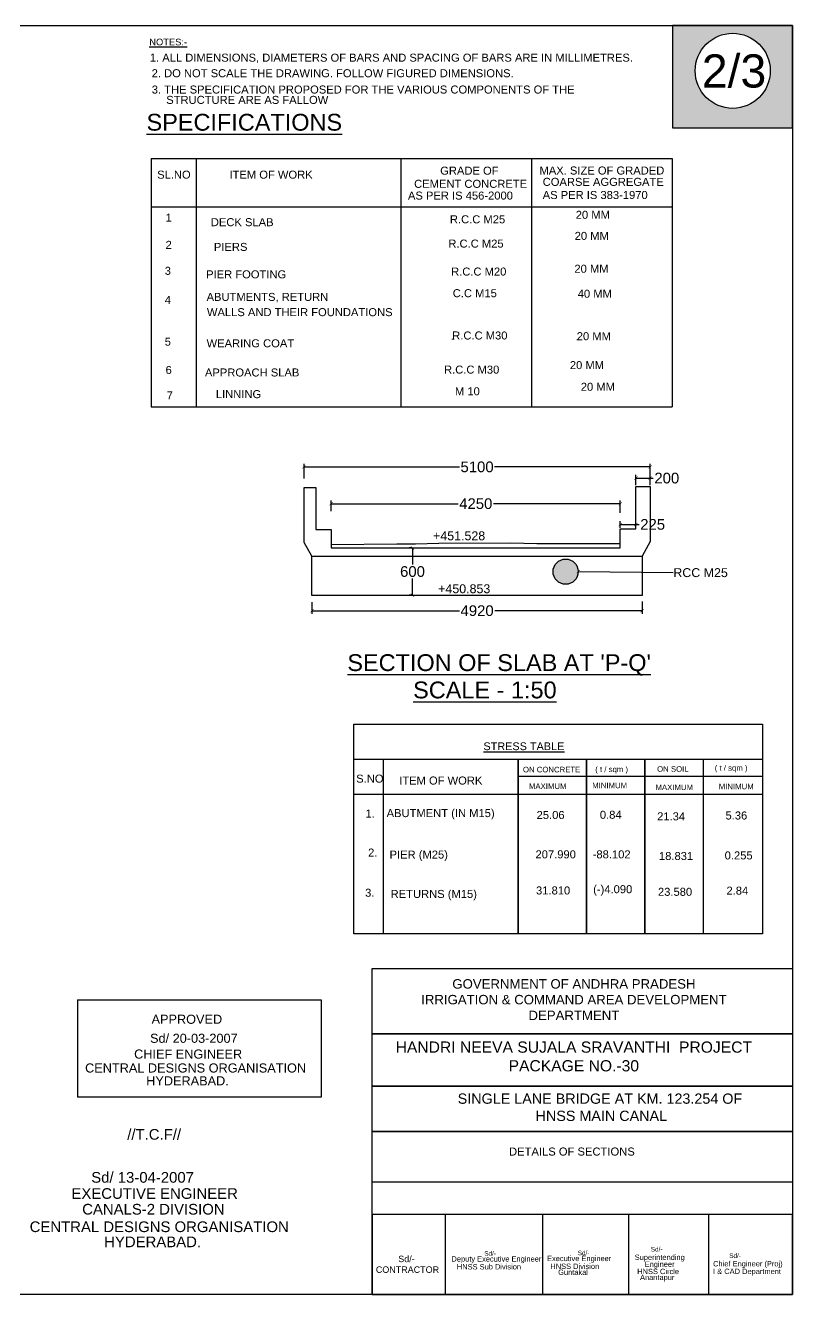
# Model space of a CAD drawing. Header units: inches. Extents: x 329 to 11487, y 252 to 10656.
# Drawn here: x 392.4 to 435.5, y 252.2 to 323.5 of the extents above; entities that cross this region are included whole.
import ezdxf

# ---------------------------------------------------------------- set-up
doc = ezdxf.new("R2010")
doc.units = ezdxf.units.IN
doc.header["$MEASUREMENT"] = 0
for name, color, linetype in [('DIMENSION', 255, 'Continuous'), ('DRAWING', 7, 'Continuous'), ('HATCH', 7, 'Continuous'), ('TEXT', 255, 'Continuous')]:
    doc.layers.add(name, color=color, linetype=linetype)
doc.styles.get("Standard").update_dxf_attribs({"font": 'arial.ttf'})
doc.dimstyles.new('dig', dxfattribs={"dimtxt": 0.3125, "dimasz": 0.18, "dimexe": 0.18, "dimexo": 0.0625, "dimgap": 0.09, "dimtad": 0, "dimtih": 1, "dimtoh": 1, "dimdec": 4, "dimzin": 0, "dimdsep": 46, "dimtxsty": 'Standard', "dimblk": 'ARCHTICK', "dimcen": 0.09, "dimadec": 0, "dimazin": 0, "dimtfac": 1, "dimtdec": 4, "dimtofl": 0, "dimtmove": 0, "dimatfit": 3, "dimldrblk": 'ARCHTICK', "dimfxl": 1, "dimtolj": 1, "dimtzin": 0, "dimarcsym": 0})

# ---------------------------------------------------------------- blocks, each defined once
blk = doc.blocks.new('_ArchTick')
at = {"color": 0, "linetype": 'ByBlock', "const_width": 0.15}
blk.add_lwpolyline([(-0.5, -0.5), (0.5, 0.5)], dxfattribs=at)
blk = doc.blocks.new('*D35')
at = {"layer": 'Defpoints', "color": 0, "ltscale": 0.02, "transparency": 16777216}
for p in [(408.502, 291.153), (427.079, 291.189), (427.079, 290.614)]:
    blk.add_point(p, dxfattribs=at)
at = {"layer": 'DIMENSION', "color": 0, "lineweight": -2, "ltscale": 0.02, "transparency": 16777216}
for p, q in [((408.502, 291.09), (408.502, 290.434)), ((427.079, 291.127), (427.079, 290.434)), ((408.502, 290.614), (416.794, 290.614)), ((427.079, 290.614), (418.788, 290.614))]:
    blk.add_line(p, q, dxfattribs=at)
at = {"layer": 'DIMENSION', "color": 0, "lineweight": -2, "ltscale": 0.02, "transparency": 16777216, "xscale": 0.18, "yscale": 0.18, "zscale": 0.18, "rotation": 180}
blk.add_blockref('_ArchTick', (408.502, 290.614), dxfattribs=at)
at = {"layer": 'DIMENSION', "color": 0, "lineweight": -2, "ltscale": 0.02, "transparency": 16777216, "xscale": 0.18, "yscale": 0.18, "zscale": 0.18}
blk.add_blockref('_ArchTick', (427.079, 290.614), dxfattribs=at)
at = {"layer": 'DIMENSION', "color": 0, "ltscale": 0.02, "transparency": 16777216, "insert": (417.791, 290.614), "char_height": 0.6, "attachment_point": 5}
blk.add_mtext('\\A1;4920', dxfattribs=at)
blk = doc.blocks.new('*D36')
at = {"layer": 'Defpoints', "color": 0, "ltscale": 0.02, "transparency": 16777216}
for p in [(414.157, 294.149), (414.157, 291.48), (414.157, 291.48)]:
    blk.add_point(p, dxfattribs=at)
at = {"layer": 'DIMENSION', "color": 0, "lineweight": -2, "ltscale": 0.02, "transparency": 16777216}
for p, q in [((414.094, 294.149), (413.977, 294.149)), ((414.157, 294.149), (414.157, 293.211)), ((414.157, 291.48), (414.157, 292.418)), ((414.094, 291.48), (413.977, 291.48))]:
    blk.add_line(p, q, dxfattribs=at)
at = {"layer": 'DIMENSION', "color": 0, "lineweight": -2, "ltscale": 0.02, "transparency": 16777216, "xscale": 0.18, "yscale": 0.18, "zscale": 0.18}
for p, rotation in [((414.157, 294.149), 90), ((414.157, 291.48), 270)]:
    blk.add_blockref('_ArchTick', p, dxfattribs=dict(at, rotation=rotation))
at = {"layer": 'DIMENSION', "color": 0, "ltscale": 0.02, "transparency": 16777216, "insert": (414.157, 292.814), "char_height": 0.6, "attachment_point": 5}
blk.add_mtext('\\A1;600', dxfattribs=at)
blk = doc.blocks.new('*D37')
at = {"layer": 'Defpoints', "color": 0, "ltscale": 0.02, "transparency": 16777216}
for p in [(426.726, 295.465), (425.846, 295.22), (426.726, 295.22)]:
    blk.add_point(p, dxfattribs=at)
at = {"layer": 'DIMENSION', "color": 0, "lineweight": -2, "ltscale": 0.02, "transparency": 16777216}
for p, q in [((425.846, 295.283), (425.846, 295.645)), ((425.846, 295.465), (426.726, 295.465)), ((426.726, 295.283), (426.726, 295.645)), ((426.726, 295.465), (426.906, 295.465))]:
    blk.add_line(p, q, dxfattribs=at)
at = {"layer": 'DIMENSION', "color": 0, "lineweight": -2, "ltscale": 0.02, "transparency": 16777216, "xscale": 0.18, "yscale": 0.18, "zscale": 0.18, "rotation": 180}
blk.add_blockref('_ArchTick', (425.846, 295.465), dxfattribs=at)
at = {"layer": 'DIMENSION', "color": 0, "lineweight": -2, "ltscale": 0.02, "transparency": 16777216, "xscale": 0.18, "yscale": 0.18, "zscale": 0.18}
blk.add_blockref('_ArchTick', (426.726, 295.465), dxfattribs=at)
at = {"layer": 'DIMENSION', "color": 0, "ltscale": 0.02, "transparency": 16777216, "insert": (427.667, 295.465), "char_height": 0.6, "attachment_point": 5}
blk.add_mtext('\\A1;225', dxfattribs=at)
blk = doc.blocks.new('*D38')
at = {"layer": 'Defpoints', "color": 0, "ltscale": 0.02, "transparency": 16777216}
for p in [(426.726, 297.602), (427.524, 298.067), (427.524, 297.602)]:
    blk.add_point(p, dxfattribs=at)
at = {"layer": 'DIMENSION', "color": 0, "lineweight": -2, "ltscale": 0.02, "transparency": 16777216}
for p, q in [((426.726, 297.665), (426.726, 298.247)), ((427.524, 297.665), (427.524, 298.247)), ((426.726, 298.067), (427.524, 298.067)), ((427.524, 298.067), (427.704, 298.067))]:
    blk.add_line(p, q, dxfattribs=at)
at = {"layer": 'DIMENSION', "color": 0, "lineweight": -2, "ltscale": 0.02, "transparency": 16777216, "xscale": 0.18, "yscale": 0.18, "zscale": 0.18, "rotation": 180}
blk.add_blockref('_ArchTick', (426.726, 298.067), dxfattribs=at)
at = {"layer": 'DIMENSION', "color": 0, "lineweight": -2, "ltscale": 0.02, "transparency": 16777216, "xscale": 0.18, "yscale": 0.18, "zscale": 0.18}
blk.add_blockref('_ArchTick', (427.524, 298.067), dxfattribs=at)
at = {"layer": 'DIMENSION', "color": 0, "ltscale": 0.02, "transparency": 16777216, "insert": (428.461, 298.067), "char_height": 0.6, "attachment_point": 5}
blk.add_mtext('\\A1;200', dxfattribs=at)
blk = doc.blocks.new('*D39')
at = {"layer": 'Defpoints', "color": 0, "ltscale": 0.02, "transparency": 16777216}
for p in [(409.588, 296.151), (425.846, 296.629), (425.846, 296.046)]:
    blk.add_point(p, dxfattribs=at)
at = {"layer": 'DIMENSION', "color": 0, "lineweight": -2, "ltscale": 0.02, "transparency": 16777216}
for p, q in [((409.588, 296.214), (409.588, 296.809)), ((425.846, 296.109), (425.846, 296.809)), ((409.588, 296.629), (416.72, 296.629)), ((425.846, 296.629), (418.714, 296.629))]:
    blk.add_line(p, q, dxfattribs=at)
at = {"layer": 'DIMENSION', "color": 0, "lineweight": -2, "ltscale": 0.02, "transparency": 16777216, "xscale": 0.18, "yscale": 0.18, "zscale": 0.18, "rotation": 180}
blk.add_blockref('_ArchTick', (409.588, 296.629), dxfattribs=at)
at = {"layer": 'DIMENSION', "color": 0, "lineweight": -2, "ltscale": 0.02, "transparency": 16777216, "xscale": 0.18, "yscale": 0.18, "zscale": 0.18}
blk.add_blockref('_ArchTick', (425.846, 296.629), dxfattribs=at)
at = {"layer": 'DIMENSION', "color": 0, "ltscale": 0.02, "transparency": 16777216, "insert": (417.717, 296.629), "char_height": 0.6, "attachment_point": 5}
blk.add_mtext('\\A1;4250', dxfattribs=at)
blk = doc.blocks.new('*D40')
at = {"layer": 'Defpoints', "color": 0, "ltscale": 0.02, "transparency": 16777216}
for p in [(427.524, 298.698), (408.057, 297.977), (427.524, 298.067)]:
    blk.add_point(p, dxfattribs=at)
at = {"layer": 'DIMENSION', "color": 0, "lineweight": -2, "ltscale": 0.02, "transparency": 16777216}
for p, q in [((408.057, 298.039), (408.057, 298.878)), ((408.057, 298.698), (416.805, 298.698)), ((427.524, 298.698), (418.775, 298.698)), ((427.524, 298.129), (427.524, 298.878))]:
    blk.add_line(p, q, dxfattribs=at)
at = {"layer": 'DIMENSION', "color": 0, "lineweight": -2, "ltscale": 0.02, "transparency": 16777216, "xscale": 0.18, "yscale": 0.18, "zscale": 0.18, "rotation": 180}
blk.add_blockref('_ArchTick', (408.057, 298.698), dxfattribs=at)
at = {"layer": 'DIMENSION', "color": 0, "lineweight": -2, "ltscale": 0.02, "transparency": 16777216, "xscale": 0.18, "yscale": 0.18, "zscale": 0.18}
blk.add_blockref('_ArchTick', (427.524, 298.698), dxfattribs=at)
at = {"layer": 'DIMENSION', "color": 0, "ltscale": 0.02, "transparency": 16777216, "insert": (417.79, 298.698), "char_height": 0.6, "attachment_point": 5}
blk.add_mtext('\\A1;5100', dxfattribs=at)

msp = doc.modelspace()

# ---------------------------------------------------------------- hatches: boundary and pattern name
at = {"layer": 'DIMENSION', "ltscale": 0.02}
h = msp.add_hatch(dxfattribs=at)
h.set_pattern_fill('AR-CONC', color=256, scale=0.05, style=0)
h.set_pattern_definition([(50, (0, 0), (0.35863009, -0.03137607), [0.0375, -0.4125]), (355, (0, 0), (-0.06937567, 0.37609607), [0.03, -0.33]), (100.4514, (0.0299, -0.0026), (0.2892547, 0.34471977), [0.0318701, -0.35057106]), (46.1842, (0, 0.1), (0.53362052, -0.0827595), [0.05625, -0.61875]), (96.6356, (0.04447, 0.0931), (0.46733135, 0.48705894), [0.04780514, -0.5258565]), (351.1842, (0, 0.1), (0.467331, 0.4870593), [0.045, -0.495]), (21, (0.05, 0.075), (0.29845353, -0.20130945), [0.0375, -0.4125]), (326, (0.05, 0.075), (0.12165767, 0.36257502), [0.03, -0.33]), (71.4514, (0.07487, 0.05822), (0.42011131, 0.16126525), [0.0318701, -0.35057106]), (37.5, (0, 0), (0.006079928, 0.166446927), [0, -0.326, 0, -0.335, 0, -0.33125]), (7.5, (0, 0), (0.13153477, 0.197205856), [0, -0.191, 0, -0.3185, 0, -0.12625]), (327.5, (-0.1115, 0), (0.266911218, -0.011277436), [0, -0.125, 0, -0.39, 0, -0.5175]), (317.5, (-0.1615, 0), (0.29159308, 0.05005249), [0, -0.1625, 0, -0.259, 0, -0.3675])])
h.paths.add_polyline_path([(346.27129, 297.12586, 1), (348.71322, 297.12586, 1)])
h.paths.add_polyline_path([(355.13691, 286.90084, 1), (353.67459, 286.90084, 1)])
h.paths.add_polyline_path([(340.52065, 269.04079, 1), (337.98356, 269.04079, 1)])
h.paths.add_polyline_path([(339.19387, 258.72089, 1), (340.65582, 258.72089, 1)])
h.paths.add_polyline_path([(380.21043, 275.30056, 1), (378.72093, 275.30056, 1)])
h.paths.add_polyline_path([(378.25389, 288.791, 1), (379.73019, 288.791, 1)])
h.paths.add_polyline_path([(383.51976, 299.86648, 1), (382.0491, 299.86648, 1)])
h.paths.add_polyline_path([(423.47986, 292.81075, 1), (422.06146, 292.81075, 1)])
at = {"layer": 'HATCH', "ltscale": 0.02}
h = msp.add_hatch(color=256, dxfattribs=at)
h.paths.add_polyline_path([(435.53963, 323.51605), (428.78628, 323.51605), (428.78628, 317.76367), (435.53963, 317.76367)])
h.paths.add_polyline_path([(434.27778, 320.96267, -1), (430.05955, 320.96267, -1)], flags=16)
h.paths.add_polyline_path([(429.95015, 319.50757), (434.53867, 319.50757), (434.53867, 322.40197), (429.95015, 322.40197)], flags=24)

# ---------------------------------------------------------------- linework, layer by layer
at = {"layer": 'DIMENSION', "ltscale": 0.02}
for points in [[(408.50223, 293.67215), (408.05666, 294.44554), (408.05666, 297.54688), (408.72986, 297.54688), (408.72986, 295.18242), (409.58838, 295.18242), (409.58838, 294.14912), (425.84632, 294.14912), (425.84632, 295.22019), (426.72644, 295.22019), (426.72644, 297.60209), (427.52363, 297.60209), (427.52363, 294.49823), (427.07891, 293.67215)], [(409.58838, 294.33804), (413.27137, 294.36904), (414.3349, 294.38097), (415.63145, 294.41678), (419.68396, 294.42678), (421.15626, 294.39992), (425.84632, 294.39992)]]:
    msp.add_lwpolyline(points, dxfattribs=at)
msp.add_lwpolyline([(408.50223, 293.67215), (427.07891, 293.67215), (427.07891, 291.47974), (408.50223, 291.47974)], close=True, dxfattribs=at)
msp.add_circle((422.77066, 292.81075), 0.7092, dxfattribs=at)
at = {"layer": 'DRAWING', "ltscale": 0.02}
msp.add_lwpolyline([(328.56376, 323.51605), (435.53963, 323.51605), (435.53963, 252.17375), (328.56376, 252.17375)], close=True, dxfattribs=at)
at = {"layer": 'HATCH', "ltscale": 0.02}
msp.add_circle((432.16866, 320.96267), 2.10911, dxfattribs=at)
at = {"layer": 'TEXT'}
for p, q in [((399.45763, 316.03845), (428.75467, 316.03845)), ((401.9859, 316.03845), (401.9859, 302.07107)), ((413.50194, 316.03845), (413.50194, 302.07107)), ((420.86023, 316.03845), (420.86023, 302.07107)), ((399.45763, 313.31573), (428.75467, 313.31573)), ((399.45763, 302.07107), (428.75467, 302.07107)), ((395.30572, 268.74666), (409.01421, 268.74666)), ((409.01421, 263.27497), (395.30572, 263.27497))]:
    msp.add_line(p, q, dxfattribs=at)
at = {"layer": 'TEXT', "ltscale": 0.02}
for points in [[(435.53963, 323.51605), (428.78628, 323.51605), (428.78628, 317.76367), (435.53963, 317.76367)], [(410.85725, 284.2394), (433.85391, 284.2394), (433.85391, 272.45494), (410.85725, 272.45494)], [(410.85725, 282.26361), (433.85391, 282.26361), (433.85391, 280.28071), (410.85725, 280.28071)], [(412.53494, 282.26361), (420.10583, 282.26361), (420.10583, 272.45494), (412.53494, 272.45494)], [(420.10583, 282.26361), (423.94422, 282.26361), (423.94422, 272.45494), (420.10583, 272.45494)], [(423.94422, 282.26361), (427.22671, 282.26361), (427.22671, 272.45494), (423.94422, 272.45494)], [(427.22671, 282.26361), (430.5092, 282.26361), (430.5092, 272.45494), (427.22671, 272.45494)], [(420.10583, 281.30844), (433.85391, 281.30844), (433.85391, 280.28071), (420.10583, 280.28071)], [(435.53963, 252.17375), (411.88424, 252.17375), (411.88424, 270.50758), (435.53963, 270.50758)], [(411.88424, 270.50758), (435.53963, 270.50758), (435.53963, 266.8348), (411.88424, 266.8348)], [(411.88424, 266.8348), (435.53963, 266.8348), (435.53963, 263.88519), (411.88424, 263.88519)], [(411.88424, 263.88519), (435.53963, 263.88519), (435.53963, 261.34066), (411.88424, 261.34066)], [(411.88424, 261.34066), (435.53963, 261.34066), (435.53963, 258.50183), (411.88424, 258.50183)], [(411.88424, 252.17375), (435.53963, 252.17375), (435.53963, 256.6792), (411.88424, 256.6792)]]:
    msp.add_lwpolyline(points, close=True, dxfattribs=at)
for points in [[(399.45763, 316.03845), (399.45763, 302.07107)], [(428.75467, 316.03845), (428.75467, 302.07107)], [(395.30572, 268.74666), (395.30572, 263.27497)], [(409.01421, 268.74666), (409.01421, 263.27497)], [(415.99515, 256.6792), (415.99515, 252.17375)], [(421.46406, 256.6792), (421.46406, 252.17375)], [(426.30122, 256.6792), (426.30122, 252.17375)], [(430.80296, 256.6792), (430.80296, 252.17375)]]:
    msp.add_lwpolyline(points, dxfattribs=at)

# ---------------------------------------------------------------- texts
at = {"layer": 'DIMENSION', "ltscale": 0.02, "char_height": 0.5, "attachment_point": 1}
for s, insert, width in [('+451.528', (415.31539, 295.07632), 2.9043861), ('RCC M25', (428.83008, 293.00532), 3.1903689), ('+450.853', (415.60215, 292.09997), 2.9043861)]:
    msp.add_mtext(s, dxfattribs=dict(at, insert=insert, width=width))
at = {"layer": 'TEXT'}
for s, height, p in [('%%UNOTES:-', 0.375, (399.35377, 322.39246)), ('1. ALL DIMENSIONS, DIAMETERS OF BARS AND SPACING OF BARS ARE IN MILLIMETRES.', 0.45, (399.38352, 321.47768)), ('2/3', 1.865953, (430.43255, 320.02179)), ('2. DO NOT SCALE THE DRAWING. FOLLOW FIGURED DIMENSIONS. ', 0.45, (399.48651, 320.60175)), ('3. THE SPECIFICATION PROPOSED FOR THE VARIOUS COMPONENTS OF THE ', 0.45, (399.49194, 319.68523)), ('%%USPECIFICATIONS', 0.945, (399.19848, 317.59878)), ('SL.NO', 0.45, (399.79498, 314.90111)), ('ITEM OF WORK', 0.45, (403.86297, 314.90111)), ('GRADE OF', 0.45, (415.71518, 315.12424)), ('MAX. SIZE OF GRADED', 0.45, (421.30144, 315.13309)), ('CEMENT CONCRETE', 0.45, (414.24925, 314.3851)), ('COARSE AGGREGATE', 0.45, (421.48146, 314.49557)), ('AS PER IS 456-2000', 0.45, (413.90193, 313.72455)), ('AS PER IS 383-1970', 0.45, (421.48146, 313.75736)), ('1', 0.45, (400.2697, 312.48621)), ('DECK SLAB', 0.45, (402.81467, 312.22974)), ('R.C.C M25', 0.45, (416.26231, 312.3905)), ('20 MM', 0.45, (423.34029, 312.64448)), ('20 MM', 0.45, (423.28072, 311.45895)), ('2', 0.45, (400.26857, 310.95498)), ('PIERS', 0.45, (402.98619, 310.83973)), ('R.C.C M25', 0.45, (416.17452, 311.02561)), ('3', 0.45, (400.22111, 309.49575)), ('PIER FOOTING', 0.45, (402.54917, 309.29805)), ('R.C.C M20', 0.45, (416.32905, 309.45358)), ('20 MM', 0.45, (423.26465, 309.6127)), ('4', 0.45, (400.22111, 307.8586)), ('ABUTMENTS, RETURN ', 0.45, (402.57599, 308.02827)), ('C.C M15', 0.45, (416.4215, 308.23754)), ('40 MM', 0.45, (423.45202, 308.20696)), ('WALLS AND THEIR FOUNDATIONS', 0.45, (402.59415, 307.17215)), ('R.C.C M30', 0.45, (416.39123, 305.86021)), ('20 MM', 0.45, (423.398, 305.8205)), ('5', 0.45, (400.22111, 305.51262)), ('WEARING COAT', 0.45, (402.57654, 305.42106)), ('-', 0.45, (416.32906, 305.7031)), ('-', 0.45, (423.35958, 305.67252)), ('20 MM', 0.45, (423.00943, 304.19614)), ('6', 0.45, (400.26857, 303.92125)), ('APPROACH SLAB', 0.45, (402.48382, 303.7814)), ('R.C.C M30', 0.45, (415.93145, 303.94216)), ('20 MM', 0.45, (423.62426, 302.97825)), ('7', 0.45, (400.32992, 302.49089)), ('LINNING', 0.45, (403.09864, 302.56351)), ('M 10', 0.45, (416.54628, 302.72427)), ("%%USECTION OF SLAB AT 'P-Q'", 0.945, (410.49279, 287.22446)), ('%%USCALE - 1:50', 0.945, (414.19329, 285.68845)), ('%%USTRESS TABLE', 0.4375, (418.14814, 282.77806)), ('ON CONCRETE', 0.3125, (420.37099, 281.52851)), ('( t / sqm )', 0.3125, (424.43865, 281.54416)), ('ON SOIL', 0.3125, (427.91654, 281.56422)), ('( t / sqm )', 0.3125, (431.15853, 281.62)), ('S.NO', 0.45, (410.99152, 280.95291)), ('ITEM OF WORK', 0.45, (413.40868, 280.84462)), ('MAXIMUM', 0.3125, (420.70739, 280.5946)), ('MINIMUM', 0.3125, (424.26664, 280.63843)), ('MAXIMUM', 0.3125, (427.82654, 280.53312)), ('MINIMUM', 0.3125, (431.3858, 280.57695)), ('1.', 0.45, (411.51024, 278.98823)), ('ABUTMENT (IN M15)', 0.45, (412.70168, 279.01506)), ('25.06', 0.45, (421.13849, 278.9075)), ('0.84', 0.45, (424.69616, 278.92041)), ('21.34', 0.45, (427.91788, 278.83285)), ('5.36', 0.45, (431.76339, 278.87984)), ('2.', 0.45, (411.66214, 276.79684)), ('PIER (M25)', 0.45, (412.86828, 276.68287)), ('207.990', 0.45, (421.07694, 276.69639)), ('-88.102', 0.45, (424.29284, 276.69465)), ('18.831', 0.45, (428.02103, 276.60257)), ('0.255', 0.45, (431.71681, 276.63593)), ('3.', 0.45, (411.49337, 274.53804)), ('RETURNS (M15)', 0.45, (412.92857, 274.47048)), ('31.810', 0.45, (421.10603, 274.66603)), ('(-)4.090', 0.45, (424.31868, 274.73638)), ('23.580', 0.45, (427.96503, 274.58998)), ('2.84', 0.45, (431.81833, 274.65598)), (' APPROVED', 0.511659, (399.28216, 267.39615)), ('Sd/ 20-03-2007', 0.5116594, (399.39599, 266.32707)), ('CHIEF ENGINEER', 0.5116594, (398.49976, 265.43893)), ('CENTRAL DESIGNS ORGANISATION', 0.5116594, (395.74214, 264.65775)), ('HYDERABAD.', 0.511659, (399.17832, 263.93393)), ('SINGLE LANE BRIDGE AT KM. 123.254 OF', 0.5775, (416.69932, 262.90143)), ('//T.C.F//', 0.6, (398.11383, 260.88087)), ('Sd/ 13-04-2007', 0.6, (396.08789, 258.46398)), ('EXECUTIVE ENGINEER', 0.6, (394.97481, 257.55575)), ('CANALS-2 DIVISION', 0.6, (395.5788, 256.67371)), ('CENTRAL DESIGNS ORGANISATION', 0.6, (392.62384, 255.68803)), ('HYDERABAD.', 0.6, (396.8159, 254.83923)), ('Sd/-', 0.25583, (427.56267, 254.59742)), ('Deputy Executive Engineer', 0.3, (416.35082, 254.02993)), ('Sd/-', 0.25583, (418.19416, 254.3619)), (' Executive Engineer', 0.3, (421.61029, 254.0566)), ('Sd/-', 0.25583, (423.45363, 254.38857)), ('Superintending ', 0.3, (426.65307, 254.12319)), ('Chief Engineer (Proj)', 0.3, (431.0658, 253.76038)), ('Sd/-', 0.25583, (431.97539, 254.23461)), ('HNSS Sub Division', 0.3, (416.65281, 253.58891)), ('HNSS Division', 0.3, (421.91228, 253.61558)), ('Guntakal', 0.3, (422.3497, 253.28175)), ('HNSS Circle', 0.3, (426.79714, 253.32559)), ('Anantapur', 0.3, (426.95608, 252.99176)), ('I & CAD Department', 0.3, (431.06589, 253.33029))]:
    msp.add_text(s, height=height, dxfattribs=at).set_placement(p)
for s, insert, char_height, width, attachment_point in [('STRUCTURE ARE AS FALLOW', (400.30639, 319.55354), 0.45, 9.535411, 1), ('HANDRI NEEVA SUJALA SRAVANTHI  PROJECT\\PPACKAGE NO.-30', (423.23238, 266.40189), 0.63, 27, 2), (' HNSS MAIN CANAL', (420.85723, 262.51217), 0.5775, 7.9718045, 1), ('Engineer', (427.21999, 254.03304), 0.3, 1.7327149, 1)]:
    msp.add_mtext(s, dxfattribs=dict(at, insert=insert, char_height=char_height, width=width, attachment_point=attachment_point))
at = {"layer": 'TEXT', "color": 7}
for s, insert, char_height, width, attachment_point in [('GOVERNMENT OF ANDHRA PRADESH\\PIRRIGATION & COMMAND AREA DEVELOPMENT DEPARTMENT', (423.23707, 268.75475), 0.5308065, 20.4019406, 5), ('DETAILS OF SECTIONS ', (419.58769, 260.44057), 0.4511855, 7.0462068, 1), ('         Sd/-\\PCONTRACTOR', (412.09633, 253.87662), 0.3609484, 5.373782, 4)]:
    msp.add_mtext(s, dxfattribs=dict(at, insert=insert, char_height=char_height, width=width, attachment_point=attachment_point))

# ---------------------------------------------------------------- dimensions: what is measured, and where the dimension line sits
at = {"layer": 'DIMENSION', "ltscale": 0.02}
for base, p1, p2, text, picture, middle in [((427.52363, 298.69761), (408.05666, 297.97688), (427.52363, 298.06666), '5100', '*D40', (417.79015, 298.69761)), ((427.52363, 298.06666), (426.72644, 297.60209), (427.52363, 297.60209), '200', '*D38', (428.46055, 298.06666)), ((425.84632, 296.62933), (409.58838, 296.15134), (425.84632, 296.04601), '4250', '*D39', (417.71735, 296.62933)), ((426.72644, 295.46457), (425.84632, 295.22019), (426.72644, 295.22019), '225', '*D37', (427.66663, 295.46457)), ((427.07891, 290.61412), (408.50223, 291.15251), (427.07891, 291.18929), '4920', '*D35', (417.79057, 290.61412))]:
    dim = msp.add_linear_dim(base=base, p1=p1, p2=p2, text=text, dimstyle='dig', override={"dimtxt": 0.6}, dxfattribs=at)
    dim.commit()
    dim.dimension.update_dxf_attribs({"geometry": picture, "text_midpoint": middle})
dim = msp.add_linear_dim(base=(414.15661, 291.47974), p1=(414.15661, 294.14912), p2=(414.15661, 291.47974), angle=90, text='600', dimstyle='dig', override={"dimtxt": 0.6}, dxfattribs=at)
dim.commit()
dim.dimension.update_dxf_attribs({"geometry": '*D36', "text_midpoint": (414.15661, 292.81443)})

# ---------------------------------------------------------------- leaders
msp.add_leader([(423.47986, 292.81075), (428.81665, 292.76955)], dimstyle='dig', override={"dimtxt": 0.6}, dxfattribs=at)

doc.saveas('drawing.dxf')
